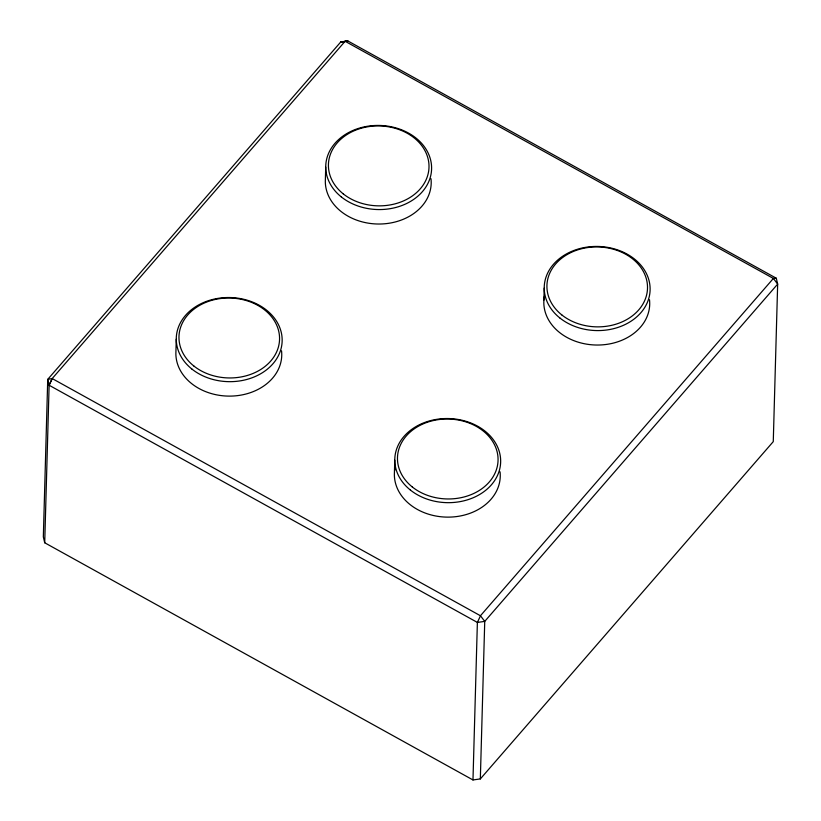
<?xml version="1.0" encoding="UTF-8"?>
<svg xmlns="http://www.w3.org/2000/svg" width="821" height="821" viewBox="0 0 821 821"><rect width="100%" height="100%" fill="white"/><g stroke="black" fill="none" stroke-linecap="round" stroke-linejoin="round"><path stroke-width="1.23" d="M44.714 542.773L49.116 385.234L47.731 379.374L340.664 42.076L348.022 41.05L776.286 278.227L777.661 284.097L773.269 441.626L480.336 778.924L472.978 779.95L44.714 542.773L43.339 536.903L47.731 379.374L52.195 378.563L345.118 41.266L348.022 41.05L340.664 42.076L345.118 41.276L773.382 278.442L777.661 284.097L484.739 621.394L480.336 778.924M176.269 339.176L175.868 353.625A52.955 42.066 1.6 0 0 231.276 396.091A52.955 42.066 1.6 0 0 281.541 350.803M325.721 167.074L325.321 181.533A52.955 42.066 1.6 0 0 380.728 224A52.955 42.066 1.6 0 0 430.994 178.711M394.778 460.181L394.367 474.63A52.955 42.066 1.6 0 0 449.775 517.107A52.955 42.066 1.6 0 0 500.051 471.818M472.978 779.95L477.381 622.421L480.48 615.771L52.195 378.563L49.116 385.234L477.381 622.421L484.739 621.394L480.459 615.74L773.382 278.442L776.286 278.227M544.231 288.089L543.82 302.539A52.955 42.066 1.6 0 0 599.227 345.015A52.955 42.066 1.6 0 0 649.503 299.727M49.116 385.234L52.195 378.584M543.902 300.106A52.955 42.066 1.6 0 1 544.364 296.443M394.562 470.977A52.955 42.066 1.6 0 1 394.911 468.534M343.25 193.869A50.307 39.962 1.6 0 0 427.331 176.628A50.307 39.962 1.6 0 0 365.55 127.183A50.307 39.962 1.6 0 0 343.25 193.869M341.341 196.948A52.955 42.066 1.6 0 0 429.845 178.793A52.955 42.066 1.6 0 0 364.811 126.752A52.955 42.066 1.6 0 0 341.341 196.948M559.84 317.963A52.955 42.066 1.6 0 0 648.354 299.809A52.955 42.066 1.6 0 0 583.321 247.757A52.955 42.066 1.6 0 0 559.84 317.963M561.759 314.884A50.307 39.962 1.6 0 0 645.84 297.633A50.307 39.962 1.6 0 0 584.059 248.188A50.307 39.962 1.6 0 0 561.759 314.884M193.797 365.961A50.307 39.962 1.6 0 0 277.888 348.72A50.307 39.962 1.6 0 0 216.097 299.275A50.307 39.962 1.6 0 0 193.797 365.961M191.888 369.05A52.955 42.066 1.6 0 0 280.402 350.885A52.955 42.066 1.6 0 0 215.359 298.844A52.955 42.066 1.6 0 0 191.888 369.05M410.397 490.055A52.955 42.066 1.6 0 0 498.901 471.901A52.955 42.066 1.6 0 0 433.868 419.849A52.955 42.066 1.6 0 0 410.397 490.055M412.306 486.976A50.307 39.962 1.6 0 0 496.387 469.725A50.307 39.962 1.6 0 0 434.607 420.28A50.307 39.962 1.6 0 0 412.306 486.976"/></g></svg>
